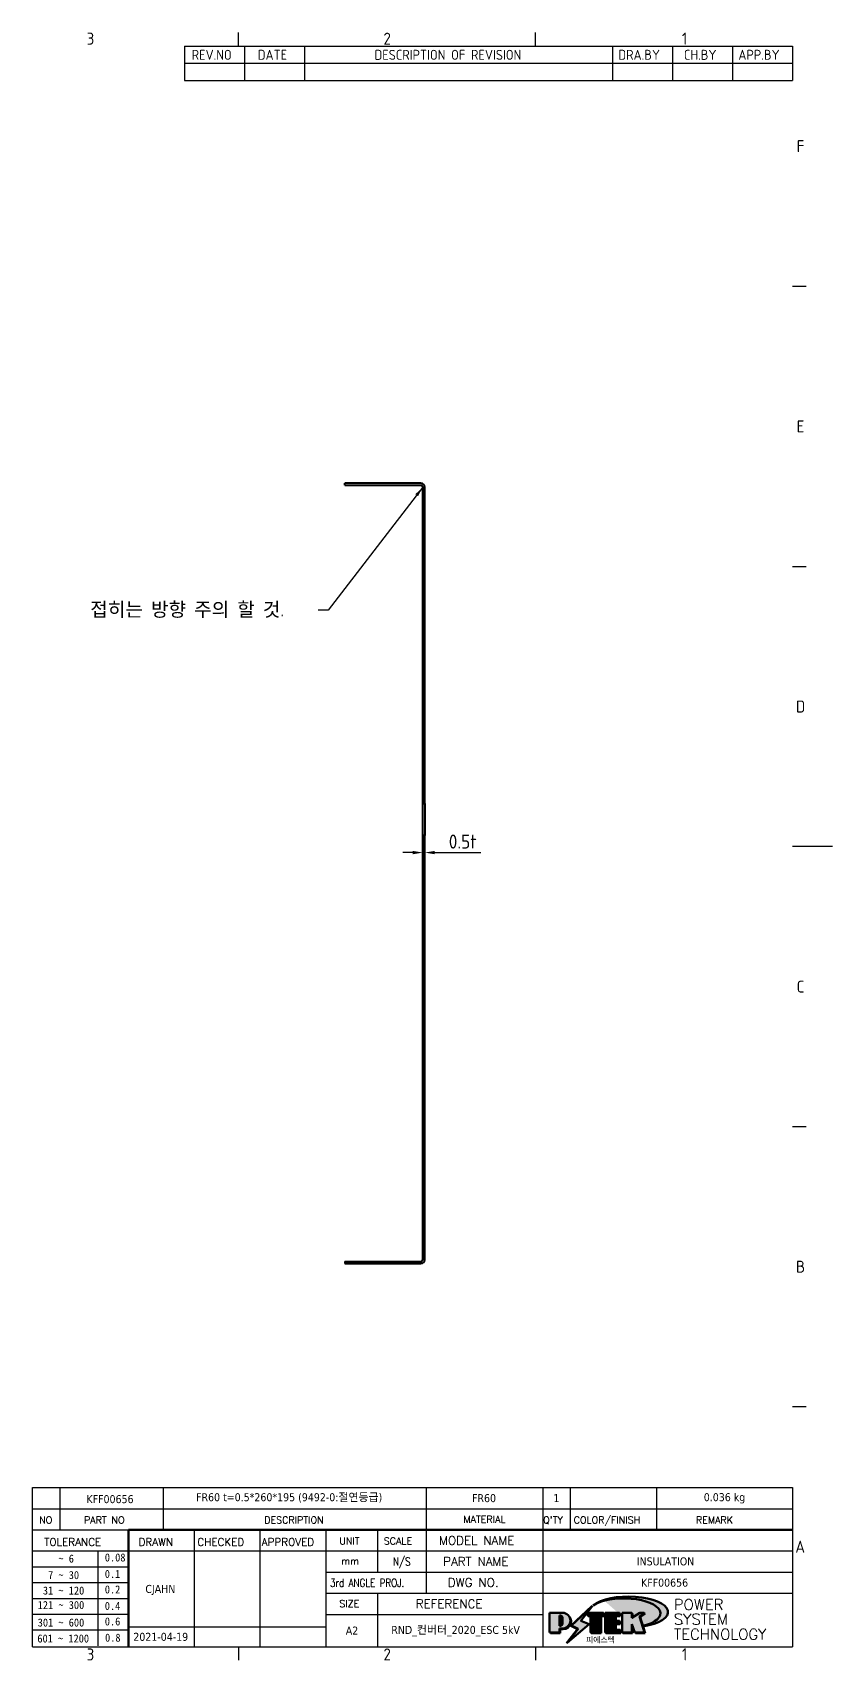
# Model space of a CAD drawing. Header units: millimetres. Extents: x 0 to 594, y 0 to 420.
# Drawn here: x 394 to 594, y 6.6 to 413.4 of the extents above; entities that cross this region are included whole.
import ezdxf
from ezdxf.enums import TextEntityAlignment as Align

# ---------------------------------------------------------------- set-up
doc = ezdxf.new("R2010")
doc.units = ezdxf.units.MM
doc.linetypes.add('DASHED', pattern=[0.2067, 0.1654, -0.0413])
doc.layers.get('0').update_dxf_attribs({"color": 3, "lineweight": 25})
for name, color, linetype, lineweight in [('가려진 것(ISO)', 2, 'DASHED', 18), ('가시적인 것(ISO)', 3, 'Continuous', 40), ('경계(ISO)', 7, 'Continuous', 25), ('기호(ISO)', 5, 'Continuous', 25), ('제목(ISO)', 5, 'Continuous', 50), ('치수(ISO)', 2, 'Continuous', 25), ('해치(ISO)', 7, 'Continuous', 18)]:
    doc.layers.add(name, color=color, linetype=linetype, lineweight=lineweight)
doc.styles.add('HAN_291', font='')
doc.styles.add('HAN_370', font='', dxfattribs={"width": 2})
doc.styles.add('ISO ProportionalPSTEK', font='isocp.shx')
doc.styles.add('RC_284', font='ROMANC.shx')
doc.styles.add('RC_287', font='ROMANC.shx')
doc.styles.add('RC_292', font='ROMANC.shx')
doc.styles.add('ROMANT_294', font='romant.shx')
doc.styles.add('문자 텍스트_PSTEK_POSCO', font='isocp.shx')
doc.styles.add('치수 텍스트_PSTEK_POSCO', font='isocp.shx')
doc.styles.add('텍스트 스타일198', font='tahoma.ttf')
doc.styles.add('텍스트 스타일333', font='ROMANC.shx', dxfattribs={"width": 0.800000011920929})
doc.styles.get('HAN_291').set_extended_font_data('GulimChe')
doc.styles.get('HAN_370').set_extended_font_data('GulimChe')
doc.dimstyles.new('치수_PSTEK_POSCO', dxfattribs={"dimtxt": 3.5, "dimasz": 2.5, "dimexe": 2, "dimexo": 2.5, "dimgap": 1, "dimtad": 1, "dimrnd": 1e-08, "dimdsep": 46, "dimtxsty": '치수 텍스트_PSTEK_POSCO', "dimcen": 0.09, "dimdle": 10, "dimclrd": 7, "dimclre": 7, "dimclrt": 2, "dimadec": 1, "dimazin": 2, "dimtfac": 1, "dimtmove": 0, "dimatfit": 3, "dimfxl": 0, "dimtolj": 1, "dimlwd": -1, "dimlwe": -1, "dimarcsym": 0})
doc.dimstyles.new('치수_PSTEK_POSCO$7', dxfattribs={"dimtxt": 3.5, "dimasz": 2.5, "dimexe": 2, "dimexo": 2.5, "dimgap": 1, "dimtad": 1, "dimrnd": 1e-08, "dimdsep": 46, "dimtxsty": '치수 텍스트_PSTEK_POSCO', "dimcen": 0.09, "dimdle": 10, "dimclrd": 7, "dimclre": 7, "dimclrt": 2, "dimadec": 1, "dimazin": 2, "dimtfac": 1, "dimtmove": 0, "dimatfit": 3, "dimfxl": 0, "dimtolj": 1, "dimlwd": -1, "dimlwe": -1, "dimarcsym": 0})

# ---------------------------------------------------------------- blocks, each defined once
blk = doc.blocks.new('경계 Default Border')
at = {"layer": '경계(ISO)'}
for p, q in [((445.4999923706055, 410), (445.4999923706055, 413.4000015258789)), ((519.7499847412109, 410), (519.7499847412109, 413.4000015258789)), ((584.0000152587891, 350), (587.400016784668, 350)), ((584.0000152587891, 280), (587.400016784668, 280)), ((584.0000152587891, 140), (587.400016784668, 140)), ((584.0000152587891, 70), (587.400016784668, 70)), ((445.4999923706055, 10), (445.4999923706055, 6.599999666213989)), ((519.7499847412109, 10), (519.7499847412109, 6.599999666213989))]:
    blk.add_line(p, q, dxfattribs=at)
at = {"layer": '경계(ISO)', "flags": 128}
blk.add_lwpolyline([(594.0000152587891, 210), (584.0000152587891, 210)], dxfattribs=at)
at = {"layer": '경계(ISO)', "color": 2, "char_height": 3.00000011920929, "attachment_point": 7, "style": '문자 텍스트_PSTEK_POSCO'}
for s, insert in [('3', (407.5435395229536, 410.3713945155963)), ('2', (481.752739416884, 410.3713945155963)), ('1', (556.3610661041481, 410.4)), ('F', (585.0445395201642, 383.4999999403954)), ('E', (585.0445395201642, 313.4713944559917)), ('D', (584.8782702028949, 243.4713944559917)), ('C', (585.0445395201642, 173.4713944559917)), ('B', (584.8782702028949, 103.4713944559917)), ('A', (584.7144008173592, 33.49284856929444)), ('3', (407.5435395229536, 6.57139439638704)), ('2', (481.752739416884, 6.57139439638704)), ('1', (556.3610661041481, 6.59999988079071))]:
    blk.add_mtext(s, dxfattribs=dict(at, insert=insert))
blk = doc.blocks.new('제목 블록 PSTEK')
for color, points in [(252, [(317.2195697678507, 17.0593801673321), (322.0326348870767, 21.62682475217465), (322.2781991042243, 21.94392121864296), (317.0471853425802, 16.97985676345368), (318.7512090904202, 16.1899260703855), (316.0018030350395, 12.71868385740789), (316.3356552234328, 13.00206718743325), (318.9235935156908, 16.2694494742633)]), (5, [(321.6183518841322, 17.4193704504104), (319.5281351041078, 18.24969419629727), (322.4505835294948, 22.02344462252142), (317.2195697678507, 17.0593801673321), (318.9235935156908, 16.2694494742633), (316.1741874603099, 12.79820726128571)]), (1, [(324.4839107253602, 19.60711530335299), (325.2419748254881, 19.60711530335299), (325.2419748254881, 20.25857663940324), (321.2266040451076, 20.25857663940324), (321.2266040451076, 19.60711530335299), (321.9846681452406, 19.60711530335299), (321.9846681452406, 15.3430047401139), (324.4839107253602, 15.3430047401139)]), (252, [(321.9846681452406, 19.60711530335299), (321.4042753185749, 19.60711530335299), (321.4042753185749, 19.45905590879572), (321.9846681452406, 19.45905590879572)]), (252, [(324.6615819988275, 19.45905590879572), (325.4196460989604, 19.45905590879572), (325.4196460989604, 20.11051724484596), (325.2419748254881, 20.11051724484596), (325.2419748254881, 19.60711530335299), (324.4839107253602, 19.60711530335299), (324.4839107253602, 15.3430047401139), (322.1623394187076, 15.3430047401139), (322.1623394187076, 15.19494534555726), (324.6615819988275, 15.19494534555726)]), (1, [(329.2277337269622, 20.25857663940324), (325.65654113025, 20.25857663940324), (325.65654113025, 15.3430047401139), (329.3580259941756, 15.3430047401139), (329.3580259941756, 15.9944660761648), (328.1137701654877, 15.9944660761648), (328.1137701654877, 17.56360607323003), (329.2277337269622, 17.56360607323003), (329.2277337269622, 18.25543873810179), (328.1137701654877, 18.25543873810179), (328.1137701654877, 19.60711530335299), (329.2277337269622, 19.60711530335299)]), (252, [(328.2914414389548, 19.45905590879572), (329.4054050004294, 19.45905590879572), (329.4054050004294, 20.11051724484596), (329.2277337269622, 20.11051724484596), (329.2277337269622, 19.60711530335299), (328.1137701654877, 19.60711530335299), (328.1137701654877, 18.25543873810179), (328.2914414389548, 18.25543873810179)]), (252, [(328.2914414389548, 17.41554667867274), (329.4054050004294, 17.41554667867274), (329.4054050004294, 18.10737934354514), (329.2277337269622, 18.10737934354514), (329.2277337269622, 17.56360607323003), (328.1137701654877, 17.56360607323003), (328.1137701654877, 15.9944660761648), (328.2914414389548, 15.9944660761648)]), (1, [(332.3312149849806, 20.25857663940324), (329.8592894925411, 20.25857663940324), (329.8592894925411, 15.3430047401139), (332.3312149849806, 15.3430047401139), (332.3312149849806, 17.4318630164523), (333.0701931098801, 15.3430047401139), (335.4855464857051, 15.3430047401139), (334.2514536401189, 19.30614745124769), (335.4379594596742, 20.25857663940324), (334.3071782107978, 20.25857663940324), (332.3312149849806, 18.99741471888304)]), (252, [(332.5088862584528, 16.92964231796647), (332.3312149849806, 17.43186301645164), (332.3312149849806, 15.3430047401139), (330.0369607660135, 15.3430047401139), (330.0369607660135, 15.19494534555726), (332.5088862584528, 15.19494534555726)]), (252, [(332.5088862584528, 20.1105172448466), (332.3312149849806, 20.1105172448466), (332.3312149849806, 18.99741471888368), (332.5088862584528, 19.11081371413894)]), (252, [(335.6156307331414, 20.11051724484596), (335.2535118015555, 20.11051724484596), (334.2514536401189, 19.30614745124769), (335.4855464857051, 15.3430047401139), (333.1954852176545, 15.3430047401139), (333.2478643833523, 15.19494534555726), (335.6632177591723, 15.19494534555726), (334.4291249135862, 19.15808805669106)]), (252, [(329.5356972676428, 15.8464066816075), (329.3580259941756, 15.8464066816075), (329.3580259941756, 15.3430047401139), (325.8342124037171, 15.3430047401139), (325.8342124037171, 15.19494534555726), (329.5356972676428, 15.19494534555726)])]:
    blk.add_hatch(color=color).paths.add_polyline_path(points)
h = blk.add_hatch(color=1)
edge = h.paths.add_edge_path(flags=0)
edge.add_line((314.2242174273352, 19.60711530335299), (314.2242174273352, 17.00126995915134))
edge.add_line((314.2242174273352, 17.00126995915134), (314.3485873187598, 17.00126995915134))
edge.add_arc((314.3485873187598, 17.6527312952023), 0.6514613360509371, 270, 360)
edge.add_line((315.0000486548106, 17.6527312952023), (315.0000486548106, 18.95565396730211))
edge.add_arc((314.3485873187598, 18.95565396730212), 0.6514613360508712, 0, 90)
edge.add_line((314.3485873187598, 19.60711530335299), (314.2242174273352, 19.60711530335299))
edge = h.paths.add_edge_path()
edge.add_arc((314.9847713324306, 18.28938669179658), 1.969189947606664, 269.9999999999959, 450)
edge.add_line((314.9847713324306, 20.25857663940318), (311.7664314776902, 20.25857663940324))
edge.add_line((311.7664314776902, 20.25857663940324), (311.7664314776902, 15.3430047401139))
edge.add_line((311.7664314776902, 15.3430047401139), (314.2242174273352, 15.3430047401139))
edge.add_line((314.2242174273352, 15.3430047401139), (314.2242174273352, 16.32019674418991))
edge.add_line((314.2242174273352, 16.32019674418991), (314.9847713324307, 16.32019674418991))
h = blk.add_hatch(color=252)
edge = h.paths.add_edge_path()
edge.add_arc((314.9847713324309, 18.28938669179657), 1.969189947606666, 270, 406.8278729790604)
edge.add_arc((315.1624426058984, 18.1413272972396), 1.969189947606962, -90, 53.560984836317004, ccw=False)
edge.add_line((315.1624426058984, 16.17213734963263), (314.4018887008024, 16.17213734963263))
edge.add_line((314.4018887008024, 16.17213734963263), (314.4018887008024, 15.19494534555726))
edge.add_line((314.4018887008024, 15.19494534555726), (311.9441027511573, 15.19494534555726))
edge.add_line((311.9441027511573, 15.19494534555726), (311.9441027511573, 15.3430047401139))
edge.add_line((311.9441027511573, 15.3430047401139), (314.2242174273352, 15.3430047401139))
edge.add_line((314.2242174273352, 15.3430047401139), (314.2242174273352, 16.32019674418991))
edge.add_line((314.2242174273352, 16.32019674418991), (314.9847713324309, 16.32019674418991))
h = blk.add_hatch(color=252)
edge = h.paths.add_edge_path()
edge.add_line((314.4018887008024, 19.45905590879572), (314.5262585922315, 19.45905590879572))
edge.add_arc((314.5262585922314, 18.80759457274939), 0.6514613360463194, 60.4189348879147, 90.00000000000318, ccw=False)
edge.add_arc((314.3485873187602, 18.95565396730057), 0.6514613360524251, 39.96992292766206, 90.00000000009999)
edge.add_line((314.3485873187591, 19.60711530335307), (314.2242174273352, 19.60711530335298))
edge.add_line((314.2242174273352, 19.60711530335299), (314.2242174273352, 17.00126995915134))
edge.add_line((314.2242174273352, 17.00126995915134), (314.3485873187591, 17.00126995915134))
edge.add_arc((314.3485873187568, 17.652731295233), 0.6514613360816299, 270.0000000002, 274.6930825552478)
edge.add_line((314.4018887008024, 17.0034541317032), (314.4018887008024, 19.45905590879572))
at = {"layer": '해치(ISO)'}
h = blk.add_hatch(color=140, dxfattribs=at)
edge = h.paths.add_edge_path()
edge.add_ellipse((330.3660919371412, 20.15576403068321), major_axis=(9.100907360794343, 0), ratio=0.4069904968023172, start_angle=301.3098473703837, end_angle=507.7436900681698)
edge.add_ellipse((331.5340919371412, 20.4634168429492), major_axis=(-9.82350664112931, 0), ratio=0.3942600559756514, start_angle=111.51207141178469, end_angle=334.47025347086895, ccw=False)
edge.add_line((335.1363447531188, 16.8601935978785), (335.0955236905705, 16.99119398620872))
at = {"color": 180}
for p, q in [((182.475792979055, 11.79100474011392), (182.4757929790549, 51.56524660363496)), ((182.4757929790549, 51.56524660363496), (372.4757929537551, 51.56524660363496)), ((189.2651435055721, 51.56524660363496), (189.2651435055722, 41.00524660363494)), ((215.2152739891528, 41.00524660363494), (215.2152739891528, 51.56524660363496)), ((280.8758854511282, 51.56524660363496), (280.8758854511282, 41.00524660363494)), ((310.0881549537552, 51.56524660363496), (310.0881549537553, 41.00524660363494)), ((316.9044520275131, 51.56524660363496), (316.9044520275127, 41.00524660363494)), ((338.4566026226726, 51.56524660363496), (338.4566026226727, 41.00524660363494)), ((372.4757929537551, 51.56524660363496), (372.4757929537551, 11.79100474011389)), ((182.475792979055, 46.2852466036349), (372.4757929537551, 46.28524660363492)), ((182.475792979055, 41.00524660363493), (206.451475290024, 41.00524660363493)), ((222.9401812389276, 11.79100474011392), (222.9401812389276, 41.00524660363494)), ((239.4288871878316, 11.79100474011392), (239.4288871878316, 41.00524660363494)), ((255.9175931367356, 11.79100474011392), (255.9175931367356, 41.00524660363494)), ((268.6918866058747, 41.00524660363494), (268.6918866058747, 30.44524660363498)), ((280.8758854511282, 41.00524660363494), (280.8758854511282, 25.16524660363502)), ((310.088154953755, 41.00524660363494), (310.088154953755, 11.79100474011392)), ((182.475792979055, 35.72524660363497), (206.451475290024, 35.72524660363497)), ((198.8621818849491, 12.02524660363491), (198.8621818849491, 35.72524660363497)), ((206.451475290024, 35.72524660363497), (372.4757929537551, 35.72524660363497)), ((182.475792979055, 31.77524660363492), (206.451475290024, 31.77524660363492)), ((255.917593136736, 30.44524660363498), (372.4757929537552, 30.44524660363501)), ((182.475792979055, 27.82524660363487), (206.451475290024, 27.82524660363487)), ((255.9175931367359, 25.16524660363502), (372.4757929537552, 25.165246603635)), ((268.6918866058744, 25.16524660363502), (268.6918866058744, 11.79100474011392)), ((182.475792979055, 23.87524660363505), (206.451475290024, 23.87524660363505)), ((182.475792979055, 19.92524660363478), (206.451475290024, 19.92524660363478)), ((206.451475290024, 16.74100474011396), (255.9175931367359, 16.74100474011396)), ((255.9175931367359, 19.88524660363481), (310.0881549537553, 19.88524660363481)), ((182.475792979055, 15.97524660363496), (206.451475290024, 15.97524660363496)), ((182.475792979055, 11.79100474011392), (372.4757929537551, 11.79100474011389))]:
    blk.add_line(p, q, dxfattribs=at)
at = {"color": 7, "lineweight": 50}
for p, q in [((206.4514752900237, 11.79100474011392), (206.4514752900237, 41.00524660363494)), ((206.451475290024, 41.00524660363494), (372.4757929537551, 41.00524660363496))]:
    blk.add_line(p, q, dxfattribs=at)
at = {"color": 7}
for p, q in [((322.2781991042243, 21.94392121864296), (317.0471853425802, 16.97985676345368)), ((322.4505835294948, 22.02344462252142), (317.2195697678507, 17.0593801673321)), ((317.2195697678507, 17.0593801673321), (322.0326348870767, 21.62682475217465)), ((319.5281351041078, 18.24969419629727), (322.4505835294948, 22.02344462252142)), ((322.0326348870767, 21.62682475217465), (322.2781991042243, 21.94392121864296)), ((311.7664314776902, 20.25900474011391), (311.7664314776902, 15.34300474011391)), ((314.9847713324309, 20.25857663940324), (311.7664314776902, 20.25857663940324)), ((314.9847713324309, 20.25857663940324), (311.7664314776902, 20.25857663940324)), ((311.7664314776902, 20.25857663940324), (311.7664314776902, 15.3430047401139)), ((314.2242174273352, 17.00126995915134), (314.2242174273352, 19.60711530335299)), ((314.2242174273352, 19.60711530335299), (314.3485873187591, 19.60711530335299)), ((314.3485873187591, 19.60711530335299), (314.2242174273352, 19.60711530335299)), ((314.2242174273352, 19.60711530335299), (314.2242174273352, 17.00126995915134)), ((314.2242174273352, 17.00126995915134), (314.2242174273352, 19.60711530335299)), ((314.2242174273352, 19.60711530335299), (314.3485873187591, 19.60711530335299)), ((314.3485873187591, 17.00126995915134), (314.2242174273352, 17.00126995915134)), ((314.2242174273352, 17.00126995915134), (314.3485873187591, 17.00126995915134)), ((314.3485873187591, 17.00126995915134), (314.2242174273352, 17.00126995915134)), ((314.2242174273352, 16.32019674418991), (314.9847713324309, 16.32019674418991)), ((314.2242174273352, 15.3430047401139), (314.2242174273352, 16.32019674418991)), ((314.9847713324309, 16.32019674418991), (314.2242174273352, 16.32019674418991)), ((314.2242174273352, 16.32019674418991), (314.2242174273352, 15.3430047401139)), ((314.2242174273352, 16.32019674418991), (314.9847713324309, 16.32019674418991)), ((314.2242174273352, 15.3430047401139), (314.2242174273352, 16.32019674418991)), ((314.4018887008024, 19.45905590879572), (314.5262585922314, 19.45905590879572)), ((314.4018887008024, 17.0034541317032), (314.4018887008024, 19.45905590879572)), ((315.0000486548106, 18.95565396730275), (315.0000486548106, 17.65273129520161)), ((315.0000486548106, 18.95565396730275), (315.0000486548106, 17.65273129520161)), ((316.1741874603099, 12.79820726128571), (321.6183518841322, 17.4193704504104)), ((317.0471853425802, 16.97985676345368), (318.7512090904202, 16.1899260703855)), ((318.9235935156908, 16.2694494742633), (317.2195697678507, 17.0593801673321)), ((317.2195697678507, 17.0593801673321), (318.9235935156908, 16.2694494742633)), ((321.6183518841322, 17.4193704504104), (319.5281351041078, 18.24969419629727)), ((325.2419748254881, 20.25857663940324), (321.2266040451076, 20.25857663940324)), ((321.2266040451076, 20.25857663940324), (321.2266040451076, 19.60711530335299)), ((325.2419748254881, 20.25857663940324), (321.2266040451076, 20.25857663940324)), ((321.2266040451076, 20.25857663940324), (321.2266040451076, 19.60711530335299)), ((321.2266040451076, 19.60711530335299), (321.9846681452406, 19.60711530335299)), ((321.2266040451076, 19.60711530335299), (321.9846681452406, 19.60711530335299)), ((321.4042753185749, 19.60711530335299), (321.4042753185749, 19.45905590879572)), ((321.9846681452406, 19.60711530335299), (321.4042753185749, 19.60711530335299)), ((321.4042753185749, 19.45905590879572), (321.9846681452406, 19.45905590879572)), ((321.9846681452406, 19.60711530335299), (321.9846681452406, 15.3430047401139)), ((321.9846681452406, 19.45905590879572), (321.9846681452406, 19.60711530335299)), ((321.9846681452406, 19.60711530335299), (321.9846681452406, 15.3430047401139)), ((324.4839107253602, 19.60711530335299), (325.2419748254881, 19.60711530335299)), ((324.4839107253602, 15.3430047401139), (324.4839107253602, 19.60711530335299)), ((325.2419748254881, 19.60711530335299), (324.4839107253602, 19.60711530335299)), ((324.4839107253602, 19.60711530335299), (324.4839107253602, 15.3430047401139)), ((324.4839107253602, 19.60711530335299), (325.2419748254881, 19.60711530335299)), ((324.4839107253602, 15.3430047401139), (324.4839107253602, 19.60711530335299)), ((324.6615819988275, 19.45905590879572), (325.4196460989604, 19.45905590879572)), ((324.6615819988275, 15.19494534555726), (324.6615819988275, 19.45905590879572)), ((325.2419748254881, 19.60711530335299), (325.2419748254881, 20.25857663940324)), ((325.2419748254881, 19.60711530335299), (325.2419748254881, 20.25857663940324)), ((325.4196460989604, 20.11051724484596), (325.2419748254881, 20.11051724484596)), ((325.2419748254881, 20.11051724484596), (325.2419748254881, 19.60711530335299)), ((325.4196460989604, 19.45905590879572), (325.4196460989604, 20.11051724484596)), ((329.2277337269622, 20.25857663940324), (325.65654113025, 20.25857663940324)), ((325.65654113025, 20.25857663940324), (325.65654113025, 15.3430047401139)), ((325.65654113025, 20.25857663940324), (325.65654113025, 15.3430047401139)), ((329.2277337269622, 20.25857663940324), (325.65654113025, 20.25857663940324)), ((328.1137701654877, 18.25543873810179), (328.1137701654877, 19.60711530335299)), ((328.1137701654877, 19.60711530335299), (329.2277337269622, 19.60711530335299)), ((329.2277337269622, 19.60711530335299), (328.1137701654877, 19.60711530335299)), ((328.1137701654877, 19.60711530335299), (328.1137701654877, 18.25543873810179)), ((328.1137701654877, 18.25543873810179), (328.1137701654877, 19.60711530335299)), ((328.1137701654877, 19.60711530335299), (329.2277337269622, 19.60711530335299)), ((329.2277337269622, 18.25543873810179), (328.1137701654877, 18.25543873810179)), ((328.1137701654877, 18.25543873810179), (328.2914414389548, 18.25543873810179)), ((329.2277337269622, 18.25543873810179), (328.1137701654877, 18.25543873810179)), ((328.1137701654877, 17.56360607323003), (329.2277337269622, 17.56360607323003)), ((328.1137701654877, 15.9944660761648), (328.1137701654877, 17.56360607323003)), ((329.2277337269622, 17.56360607323003), (328.1137701654877, 17.56360607323003)), ((328.1137701654877, 17.56360607323003), (328.1137701654877, 15.9944660761648)), ((328.1137701654877, 17.56360607323003), (329.2277337269622, 17.56360607323003)), ((328.1137701654877, 15.9944660761648), (328.1137701654877, 17.56360607323003)), ((328.2914414389548, 18.25543873810179), (328.2914414389548, 19.45905590879572)), ((328.2914414389548, 19.45905590879572), (329.4054050004294, 19.45905590879572)), ((328.2914414389548, 15.9944660761648), (328.2914414389548, 17.41554667867274)), ((328.2914414389548, 17.41554667867274), (329.4054050004294, 17.41554667867274)), ((329.2277337269622, 19.60711530335299), (329.2277337269622, 20.25857663940324)), ((329.2277337269622, 19.60711530335299), (329.2277337269622, 20.25857663940324)), ((329.4054050004294, 20.11051724484596), (329.2277337269622, 20.11051724484596)), ((329.2277337269622, 20.11051724484596), (329.2277337269622, 19.60711530335299)), ((329.2277337269622, 17.56360607323003), (329.2277337269622, 18.25543873810179)), ((329.2277337269622, 17.56360607323003), (329.2277337269622, 18.25543873810179)), ((329.4054050004294, 18.10737934354514), (329.2277337269622, 18.10737934354514)), ((329.2277337269622, 18.10737934354514), (329.2277337269622, 17.56360607323003)), ((329.4054050004294, 19.45905590879572), (329.4054050004294, 20.11051724484596)), ((329.4054050004294, 17.41554667867274), (329.4054050004294, 18.10737934354514)), ((332.3312149849806, 20.25857663940324), (329.8592894925411, 20.25857663940324)), ((329.8592894925411, 20.25857663940324), (329.8592894925411, 15.3430047401139)), ((329.8592894925411, 20.25857663940324), (329.8592894925411, 15.3430047401139)), ((332.3312149849806, 20.25857663940324), (329.8592894925411, 20.25857663940324)), ((334.3071782107978, 20.25857663940324), (332.3312149849806, 18.99741471888304)), ((332.3312149849806, 18.99741471888304), (332.3312149849806, 20.25857663940324)), ((334.3071782107978, 20.25857663940324), (332.3312149849806, 18.99741471888304)), ((332.3312149849806, 18.99741471888304), (332.3312149849806, 20.25857663940324)), ((332.5088862584528, 20.1105172448466), (332.3312149849806, 20.1105172448466)), ((332.3312149849806, 20.1105172448466), (332.3312149849806, 18.99741471888368)), ((332.3312149849806, 18.99741471888368), (332.5088862584528, 19.11081371413894)), ((332.3312149849806, 17.4318630164523), (333.0701931098801, 15.3430047401139)), ((332.3312149849806, 15.3430047401139), (332.3312149849806, 17.4318630164523)), ((332.5088862584528, 16.92964231796647), (332.3312149849806, 17.43186301645164)), ((332.3312149849806, 17.43186301645164), (332.3312149849806, 15.3430047401139)), ((332.3312149849806, 17.4318630164523), (333.0701931098801, 15.3430047401139)), ((332.3312149849806, 15.3430047401139), (332.3312149849806, 17.4318630164523)), ((332.5088862584528, 19.11081371413894), (332.5088862584528, 20.1105172448466)), ((332.5088862584528, 15.19494534555726), (332.5088862584528, 16.92964231796647)), ((334.2514536401189, 19.30614745124769), (335.4379594596742, 20.25857663940324)), ((334.2514536401189, 19.30614745124769), (335.4379594596742, 20.25857663940324)), ((335.2535118015555, 20.11051724484596), (334.2514536401189, 19.30614745124769)), ((335.4855464857051, 15.3430047401139), (334.2514536401189, 19.30614745124769)), ((334.2514536401189, 19.30614745124769), (335.4855464857051, 15.3430047401139)), ((335.4855464857051, 15.3430047401139), (334.2514536401189, 19.30614745124769)), ((335.4379594596742, 20.25857663940324), (334.3071782107978, 20.25857663940324)), ((335.4379594596742, 20.25857663940324), (334.3071782107978, 20.25857663940324)), ((334.4291249135862, 19.15808805669104), (335.6156307331414, 20.11051724484596)), ((335.6632177591723, 15.19494534555726), (334.4291249135862, 19.15808805669104)), ((335.6156307331414, 20.11051724484596), (335.2535118015555, 20.11051724484596)), ((345.0447381189468, 17.50375595811051), (344.9867755289346, 17.689895936919)), ((311.7664314776902, 15.3430047401139), (314.2242174273352, 15.3430047401139)), ((311.7664314776902, 15.3430047401139), (314.2242174273352, 15.3430047401139)), ((314.2242174273352, 15.3430047401139), (311.9441027511573, 15.3430047401139)), ((311.9441027511573, 15.3430047401139), (311.9441027511573, 15.19494534555726)), ((311.9441027511573, 15.19494534555726), (314.4018887008024, 15.19494534555726)), ((314.4018887008024, 16.17213734963263), (315.162442605898, 16.17213734963263)), ((314.4018887008024, 15.19494534555726), (314.4018887008024, 16.17213734963263)), ((318.7512090904202, 16.1899260703855), (316.0018030350395, 12.71868385740789)), ((316.0018030350395, 12.71868385740789), (316.3356552234328, 13.00206718743325)), ((318.9235935156908, 16.2694494742633), (316.1741874603099, 12.79820726128571)), ((316.3356552234328, 13.00206718743325), (318.9235935156908, 16.2694494742633)), ((321.9846681452406, 15.3430047401139), (324.4839107253602, 15.3430047401139)), ((321.9846681452406, 15.3430047401139), (324.4839107253602, 15.3430047401139)), ((324.4839107253602, 15.3430047401139), (322.1623394187076, 15.3430047401139)), ((322.1623394187076, 15.3430047401139), (322.1623394187076, 15.19494534555726)), ((322.1623394187076, 15.19494534555726), (324.6615819988275, 15.19494534555726)), ((325.65654113025, 15.3430047401139), (329.3580259941756, 15.3430047401139)), ((325.65654113025, 15.3430047401139), (329.3580259941756, 15.3430047401139)), ((329.3580259941756, 15.3430047401139), (325.8342124037171, 15.3430047401139)), ((325.8342124037171, 15.3430047401139), (325.8342124037171, 15.19494534555726)), ((325.8342124037171, 15.19494534555726), (329.5356972676428, 15.19494534555726)), ((329.3580259941756, 15.9944660761648), (328.1137701654877, 15.9944660761648)), ((328.1137701654877, 15.9944660761648), (328.2914414389548, 15.9944660761648)), ((329.3580259941756, 15.9944660761648), (328.1137701654877, 15.9944660761648)), ((329.3580259941756, 15.3430047401139), (329.3580259941756, 15.9944660761648)), ((329.3580259941756, 15.3430047401139), (329.3580259941756, 15.9944660761648)), ((329.5356972676428, 15.8464066816075), (329.3580259941756, 15.8464066816075)), ((329.3580259941756, 15.8464066816075), (329.3580259941756, 15.3430047401139)), ((329.5356972676428, 15.19494534555726), (329.5356972676428, 15.8464066816075)), ((329.8592894925411, 15.3430047401139), (332.3312149849806, 15.3430047401139)), ((329.8592894925411, 15.3430047401139), (332.3312149849806, 15.3430047401139)), ((332.3312149849806, 15.3430047401139), (330.0369607660135, 15.3430047401139)), ((330.0369607660135, 15.3430047401139), (330.0369607660135, 15.19494534555726)), ((330.0369607660135, 15.19494534555726), (332.5088862584528, 15.19494534555726)), ((333.0701931098801, 15.3430047401139), (335.4855464857051, 15.3430047401139)), ((333.0701931098801, 15.3430047401139), (335.4855464857051, 15.3430047401139)), ((335.4855464857051, 15.3430047401139), (333.1954852176545, 15.3430047401139)), ((333.1954852176545, 15.3430047401139), (333.2478643833523, 15.19494534555726)), ((333.2478643833523, 15.19494534555726), (335.6632177591723, 15.19494534555726))]:
    blk.add_line(p, q, dxfattribs=at)
at = {"color": 5}
for p, q in [((322.4505835294948, 22.02344462252142), (317.2195697678507, 17.0593801673321)), ((319.5281351041078, 18.24969419629727), (322.4505835294948, 22.02344462252142)), ((316.1741874603099, 12.79820726128571), (321.6183518841322, 17.4193704504104)), ((317.2195697678507, 17.0593801673321), (318.9235935156908, 16.2694494742633)), ((321.6183518841322, 17.4193704504104), (319.5281351041078, 18.24969419629727)), ((318.9235935156908, 16.2694494742633), (316.1741874603099, 12.79820726128571))]:
    blk.add_line(p, q, dxfattribs=at)
at = {"color": 1}
for p, q in [((314.9847713324309, 20.25857663940324), (311.7664314776902, 20.25857663940324)), ((311.7664314776902, 20.25857663940324), (311.7664314776902, 15.3430047401139)), ((314.2242174273352, 17.00126995915134), (314.2242174273352, 19.60711530335299)), ((314.2242174273352, 19.60711530335299), (314.3485873187591, 19.60711530335299)), ((314.3485873187591, 17.00126995915134), (314.2242174273352, 17.00126995915134)), ((314.2242174273352, 16.32019674418991), (314.9847713324309, 16.32019674418991)), ((314.2242174273352, 15.3430047401139), (314.2242174273352, 16.32019674418991)), ((315.0000486548106, 18.95565396730275), (315.0000486548106, 17.65273129520161)), ((325.2419748254881, 20.25857663940324), (321.2266040451076, 20.25857663940324)), ((321.2266040451076, 20.25857663940324), (321.2266040451076, 19.60711530335299)), ((321.2266040451076, 19.60711530335299), (321.9846681452406, 19.60711530335299)), ((321.9846681452406, 19.60711530335299), (321.9846681452406, 15.3430047401139)), ((324.4839107253602, 19.60711530335299), (325.2419748254881, 19.60711530335299)), ((324.4839107253602, 15.3430047401139), (324.4839107253602, 19.60711530335299)), ((325.2419748254881, 19.60711530335299), (325.2419748254881, 20.25857663940324)), ((329.2277337269622, 20.25857663940324), (325.65654113025, 20.25857663940324)), ((325.65654113025, 20.25857663940324), (325.65654113025, 15.3430047401139)), ((328.1137701654877, 18.25543873810179), (328.1137701654877, 19.60711530335299)), ((328.1137701654877, 19.60711530335299), (329.2277337269622, 19.60711530335299)), ((329.2277337269622, 18.25543873810179), (328.1137701654877, 18.25543873810179)), ((328.1137701654877, 17.56360607323003), (329.2277337269622, 17.56360607323003)), ((328.1137701654877, 15.9944660761648), (328.1137701654877, 17.56360607323003)), ((329.2277337269622, 19.60711530335299), (329.2277337269622, 20.25857663940324)), ((329.2277337269622, 17.56360607323003), (329.2277337269622, 18.25543873810179)), ((332.3312149849806, 20.25857663940324), (329.8592894925411, 20.25857663940324)), ((329.8592894925411, 20.25857663940324), (329.8592894925411, 15.3430047401139)), ((334.3071782107978, 20.25857663940324), (332.3312149849806, 18.99741471888304)), ((332.3312149849806, 18.99741471888304), (332.3312149849806, 20.25857663940324)), ((332.3312149849806, 17.4318630164523), (333.0701931098801, 15.3430047401139)), ((332.3312149849806, 15.3430047401139), (332.3312149849806, 17.4318630164523)), ((334.2514536401189, 19.30614745124769), (335.4379594596742, 20.25857663940324)), ((335.4855464857051, 15.3430047401139), (334.2514536401189, 19.30614745124769)), ((335.4379594596742, 20.25857663940324), (334.3071782107978, 20.25857663940324)), ((311.7664314776902, 15.3430047401139), (314.2242174273352, 15.3430047401139)), ((321.9846681452406, 15.3430047401139), (324.4839107253602, 15.3430047401139)), ((325.65654113025, 15.3430047401139), (329.3580259941756, 15.3430047401139)), ((329.3580259941756, 15.9944660761648), (328.1137701654877, 15.9944660761648)), ((329.3580259941756, 15.3430047401139), (329.3580259941756, 15.9944660761648)), ((329.8592894925411, 15.3430047401139), (332.3312149849806, 15.3430047401139)), ((333.0701931098801, 15.3430047401139), (335.4855464857051, 15.3430047401139))]:
    blk.add_line(p, q, dxfattribs=at)
at = {"color": 7}
for centre, radius, start, end in [((314.3485873187598, 18.95565396730211), 0.6514613360508712, 0, 90), ((314.3485873187602, 18.95565396730057), 0.6514613360524251, 39.96992292766117, 90), ((314.3485873187598, 18.95565396730212), 0.6514613360508712, 0, 90), ((314.3485873187597, 17.65273129520228), 0.6514613360509381, 270, 0), ((314.3485873187598, 17.6527312952023), 0.6514613360509381, 270, 0), ((314.3485873187568, 17.652731295233), 0.6514613360816299, 270, 274.6930825552478), ((314.5262585922314, 18.80759457274939), 0.6514613360463193, 60.41893488791137, 90), ((314.9847713324309, 18.28938669179658), 1.969189947606665, 270, 90), ((314.9847713324309, 18.28938669179658), 1.969189947606665, 270, 90), ((314.9847713324307, 18.2893866917965), 1.969189947606594, 270, 46.82787297909833), ((315.1624426058984, 18.1413272972396), 1.969189947606961, 270, 53.56098483636067)]:
    blk.add_arc(centre, radius, start, end, dxfattribs=at)
at = {"color": 1}
for centre, radius, start, end in [((314.3485873187598, 18.95565396730211), 0.6514613360508712, 0, 90), ((314.3485873187598, 17.6527312952023), 0.6514613360509381, 270, 0), ((314.9847713324309, 18.28938669179657), 1.969189947606665, 270, 90)]:
    blk.add_arc(centre, radius, start, end, dxfattribs=at)
at = {"layer": '제목(ISO)', "lineweight": 18}
blk.add_line((182.475792979055, 35.72500474011393), (182.475792979055, 11.79100474011392), dxfattribs=at)
at = {"layer": '제목(ISO)'}
for p, q in [((322.2781991042243, 21.94392121864296), (317.0471853425802, 16.97985676345368)), ((322.4505835294948, 22.02344462252142), (317.2195697678507, 17.0593801673321)), ((317.2195697678507, 17.0593801673321), (322.0326348870767, 21.62682475217465)), ((319.5281351041078, 18.24969419629727), (322.4505835294948, 22.02344462252142)), ((322.0326348870767, 21.62682475217465), (322.2781991042243, 21.94392121864296)), ((314.9847713324306, 20.25857663940324), (311.7664314776902, 20.25857663940324)), ((311.7664314776902, 20.25857663940324), (311.7664314776902, 15.3430047401139)), ((314.2242174273352, 17.00126995915134), (314.2242174273352, 19.60711530335299)), ((314.2242174273352, 19.60711530335299), (314.3485873187598, 19.60711530335299)), ((314.3485873187591, 19.60711530335299), (314.2242174273352, 19.60711530335299)), ((314.2242174273352, 19.60711530335299), (314.2242174273352, 17.00126995915134)), ((314.3485873187598, 17.00126995915134), (314.2242174273352, 17.00126995915134)), ((314.2242174273352, 17.00126995915134), (314.3485873187591, 17.00126995915134)), ((314.2242174273352, 15.3430047401139), (314.2242174273352, 16.32019674418991)), ((314.2242174273352, 16.32019674418991), (314.9847713324307, 16.32019674418991)), ((314.9847713324309, 16.32019674418991), (314.2242174273352, 16.32019674418991)), ((314.2242174273352, 16.32019674418991), (314.2242174273352, 15.3430047401139)), ((314.4018887008024, 19.45905590879572), (314.5262585922314, 19.45905590879572)), ((314.4018887008024, 17.0034541317032), (314.4018887008024, 19.45905590879572)), ((315.0000486548106, 18.95565396730211), (315.0000486548106, 17.6527312952023)), ((316.1741874603099, 12.79820726128571), (321.6183518841322, 17.4193704504104)), ((317.0471853425802, 16.97985676345368), (318.7512090904202, 16.1899260703855)), ((317.2195697678507, 17.0593801673321), (318.9235935156908, 16.2694494742633)), ((318.9235935156908, 16.2694494742633), (317.2195697678507, 17.0593801673321)), ((321.6183518841322, 17.4193704504104), (319.5281351041078, 18.24969419629727)), ((325.2419748254881, 20.25857663940324), (321.2266040451076, 20.25857663940324)), ((321.2266040451076, 20.25857663940324), (321.2266040451076, 19.60711530335299)), ((321.2266040451076, 19.60711530335299), (321.9846681452406, 19.60711530335299)), ((321.9846681452406, 19.60711530335299), (321.4042753185749, 19.60711530335299)), ((321.4042753185749, 19.60711530335299), (321.4042753185749, 19.45905590879572)), ((321.4042753185749, 19.45905590879572), (321.9846681452406, 19.45905590879572)), ((321.9846681452406, 19.60711530335299), (321.9846681452406, 15.3430047401139)), ((321.9846681452406, 19.45905590879572), (321.9846681452406, 19.60711530335299)), ((324.4839107253602, 19.60711530335299), (325.2419748254881, 19.60711530335299)), ((324.4839107253602, 15.3430047401139), (324.4839107253602, 19.60711530335299)), ((325.2419748254881, 19.60711530335299), (324.4839107253602, 19.60711530335299)), ((324.4839107253602, 19.60711530335299), (324.4839107253602, 15.3430047401139)), ((324.6615819988275, 19.45905590879572), (325.4196460989604, 19.45905590879572)), ((324.6615819988275, 15.19494534555726), (324.6615819988275, 19.45905590879572)), ((325.2419748254881, 19.60711530335299), (325.2419748254881, 20.25857663940324)), ((325.4196460989604, 20.11051724484596), (325.2419748254881, 20.11051724484596)), ((325.2419748254881, 20.11051724484596), (325.2419748254881, 19.60711530335299)), ((325.4196460989604, 19.45905590879572), (325.4196460989604, 20.11051724484596)), ((329.2277337269622, 20.25857663940324), (325.65654113025, 20.25857663940324)), ((325.65654113025, 20.25857663940324), (325.65654113025, 15.3430047401139)), ((328.1137701654877, 18.25543873810179), (328.1137701654877, 19.60711530335299)), ((328.1137701654877, 19.60711530335299), (329.2277337269622, 19.60711530335299)), ((329.2277337269622, 19.60711530335299), (328.1137701654877, 19.60711530335299)), ((328.1137701654877, 19.60711530335299), (328.1137701654877, 18.25543873810179)), ((329.2277337269622, 18.25543873810179), (328.1137701654877, 18.25543873810179)), ((328.1137701654877, 18.25543873810179), (328.2914414389548, 18.25543873810179)), ((328.1137701654877, 15.9944660761648), (328.1137701654877, 17.56360607323003)), ((328.1137701654877, 17.56360607323003), (329.2277337269622, 17.56360607323003)), ((329.2277337269622, 17.56360607323003), (328.1137701654877, 17.56360607323003)), ((328.1137701654877, 17.56360607323003), (328.1137701654877, 15.9944660761648)), ((328.2914414389548, 19.45905590879572), (329.4054050004294, 19.45905590879572)), ((328.2914414389548, 18.25543873810179), (328.2914414389548, 19.45905590879572)), ((328.2914414389548, 17.41554667867274), (329.4054050004294, 17.41554667867274)), ((328.2914414389548, 15.9944660761648), (328.2914414389548, 17.41554667867274)), ((329.2277337269622, 19.60711530335299), (329.2277337269622, 20.25857663940324)), ((329.4054050004294, 20.11051724484596), (329.2277337269622, 20.11051724484596)), ((329.2277337269622, 20.11051724484596), (329.2277337269622, 19.60711530335299)), ((329.2277337269622, 17.56360607323003), (329.2277337269622, 18.25543873810179)), ((329.4054050004294, 18.10737934354514), (329.2277337269622, 18.10737934354514)), ((329.2277337269622, 18.10737934354514), (329.2277337269622, 17.56360607323003)), ((329.4054050004294, 19.45905590879572), (329.4054050004294, 20.11051724484596)), ((329.4054050004294, 17.41554667867274), (329.4054050004294, 18.10737934354514)), ((332.3312149849806, 20.25857663940324), (329.8592894925411, 20.25857663940324)), ((329.8592894925411, 20.25857663940324), (329.8592894925411, 15.3430047401139)), ((334.3071782107978, 20.25857663940324), (332.3312149849806, 18.99741471888304)), ((332.3312149849806, 18.99741471888304), (332.3312149849806, 20.25857663940324)), ((332.5088862584528, 20.1105172448466), (332.3312149849806, 20.1105172448466)), ((332.3312149849806, 20.1105172448466), (332.3312149849806, 18.99741471888368)), ((332.3312149849806, 18.99741471888368), (332.5088862584528, 19.11081371413894)), ((332.3312149849806, 15.3430047401139), (332.3312149849806, 17.4318630164523)), ((332.3312149849806, 17.4318630164523), (333.0701931098801, 15.3430047401139)), ((332.5088862584528, 16.92964231796647), (332.3312149849806, 17.43186301645164)), ((332.3312149849806, 17.43186301645164), (332.3312149849806, 15.3430047401139)), ((332.5088862584528, 19.11081371413894), (332.5088862584528, 20.1105172448466)), ((332.5088862584528, 15.19494534555726), (332.5088862584528, 16.92964231796647)), ((334.2514536401189, 19.30614745124769), (335.4379594596742, 20.25857663940324)), ((335.2535118015555, 20.11051724484596), (334.2514536401189, 19.30614745124769)), ((335.4855464857051, 15.3430047401139), (334.2514536401189, 19.30614745124769)), ((334.2514536401189, 19.30614745124769), (335.4855464857051, 15.3430047401139)), ((335.4379594596742, 20.25857663940324), (334.3071782107978, 20.25857663940324)), ((334.4291249135862, 19.15808805669106), (335.6156307331414, 20.11051724484596)), ((335.6632177591723, 15.19494534555726), (334.4291249135862, 19.15808805669106)), ((335.6156307331414, 20.11051724484596), (335.2535118015555, 20.11051724484596)), ((311.7664314776902, 15.3430047401139), (314.2242174273352, 15.3430047401139)), ((314.2242174273352, 15.3430047401139), (311.9441027511573, 15.3430047401139)), ((311.9441027511573, 15.3430047401139), (311.9441027511573, 15.19494534555726)), ((311.9441027511573, 15.19494534555726), (314.4018887008024, 15.19494534555726)), ((314.4018887008024, 15.19494534555726), (314.4018887008024, 16.17213734963263)), ((314.4018887008024, 16.17213734963263), (315.1624426058984, 16.17213734963263)), ((318.7512090904202, 16.1899260703855), (316.0018030350395, 12.71868385740789)), ((316.0018030350395, 12.71868385740789), (316.3356552234328, 13.00206718743325)), ((318.9235935156908, 16.2694494742633), (316.1741874603099, 12.79820726128571)), ((316.3356552234328, 13.00206718743325), (318.9235935156908, 16.2694494742633)), ((321.9846681452406, 15.3430047401139), (324.4839107253602, 15.3430047401139)), ((324.4839107253602, 15.3430047401139), (322.1623394187076, 15.3430047401139)), ((322.1623394187076, 15.3430047401139), (322.1623394187076, 15.19494534555726)), ((322.1623394187076, 15.19494534555726), (324.6615819988275, 15.19494534555726)), ((325.65654113025, 15.3430047401139), (329.3580259941756, 15.3430047401139)), ((329.3580259941756, 15.3430047401139), (325.8342124037171, 15.3430047401139)), ((325.8342124037171, 15.3430047401139), (325.8342124037171, 15.19494534555726)), ((325.8342124037171, 15.19494534555726), (329.5356972676428, 15.19494534555726)), ((329.3580259941756, 15.9944660761648), (328.1137701654877, 15.9944660761648)), ((328.1137701654877, 15.9944660761648), (328.2914414389548, 15.9944660761648)), ((329.3580259941756, 15.3430047401139), (329.3580259941756, 15.9944660761648)), ((329.5356972676428, 15.8464066816075), (329.3580259941756, 15.8464066816075)), ((329.3580259941756, 15.8464066816075), (329.3580259941756, 15.3430047401139)), ((329.5356972676428, 15.19494534555726), (329.5356972676428, 15.8464066816075)), ((329.8592894925411, 15.3430047401139), (332.3312149849806, 15.3430047401139)), ((332.3312149849806, 15.3430047401139), (330.0369607660135, 15.3430047401139)), ((330.0369607660135, 15.3430047401139), (330.0369607660135, 15.19494534555726)), ((330.0369607660135, 15.19494534555726), (332.5088862584528, 15.19494534555726)), ((333.0701931098801, 15.3430047401139), (335.4855464857051, 15.3430047401139)), ((335.4855464857051, 15.3430047401139), (333.1954852176545, 15.3430047401139)), ((333.1954852176545, 15.3430047401139), (333.2478643833523, 15.19494534555726)), ((333.2478643833523, 15.19494534555726), (335.6632177591723, 15.19494534555726))]:
    blk.add_line(p, q, dxfattribs=at)
at = {"layer": '제목(ISO)', "color": 4}
blk.add_line((335.1363447531188, 16.8601935978785), (335.0955236905705, 16.99119398620872), dxfattribs=at)
at = {"layer": '제목(ISO)'}
for centre, radius, start, end in [((314.3485873187598, 18.95565396730212), 0.6514613360508712, 0, 90), ((314.3485873187602, 18.95565396730057), 0.6514613360524251, 39.96992292766117, 90), ((314.3485873187598, 17.6527312952023), 0.6514613360509371, 270, 0), ((314.3485873187568, 17.652731295233), 0.6514613360816299, 270, 274.6930825552478), ((314.5262585922314, 18.80759457274939), 0.6514613360463193, 60.41893488791137, 90), ((314.9847713324306, 18.28938669179658), 1.969189947606664, 46.82787297909431, 90), ((314.9847713324307, 18.2893866917965), 1.969189947606594, 270, 46.82787297909833), ((314.9847713324309, 18.28938669179657), 1.969189947606666, 270, 46.8278729790603), ((315.1624426058984, 18.1413272972396), 1.969189947606962, 270, 53.56098483631701)]:
    blk.add_arc(centre, radius, start, end, dxfattribs=at)
at = {"layer": '제목(ISO)', "color": 4}
for centre, major_axis, ratio, start_param, end_param in [((331.5340919371412, 20.4634168429492), (9.82350664112931, 0), 0.3942600559756514, 5.087845455444478, 8.97919982663645), ((330.3660919371412, 20.15576403068321), (9.100907360794343, 0), 0.4069904968023172, 5.258848905294775, 8.861799147915196)]:
    blk.add_ellipse(centre, major_axis=major_axis, ratio=ratio, start_param=start_param, end_param=end_param, dxfattribs=at)
at = {"color": 2}
for s, height, style, p in [('NO', 1.742399930953979, 'RC_284', (184.135398793432, 42.62317362549192)), ('PART NO', 1.742399930953979, 'RC_284', (195.3359407378685, 42.62317362549192)), ('DESCRIPTION', 1.742399930953979, 'RC_284', (240.4025565652523, 42.62317362549192)), ("Q'TY", 1.742399930953979, 'RC_284', (310.1440786515383, 42.62317362549192)), ('COLOR/FINISH', 1.742399930953979, 'RC_284', (317.7725341324144, 42.62317362549192)), ('REMARK', 1.742399930953979, 'RC_284', (348.346649953877, 42.62317362549192)), (' TOLERANCE', 1.899999976158142, 'RC_287', (184.0872874387979, 37.00893196870329)), ('DRAWN', 1.899999976158142, 'RC_287', (208.9766620976279, 37.00893196870329)), ('CHECKED', 1.899999976158142, 'RC_287', (223.6856844514997, 37.00893196870329)), ('APPROVED', 1.899999976158142, 'RC_287', (239.7795453577791, 37.00893196870329)), ('UNIT', 1.742399930953979, 'RC_284', (259.1652673287452, 37.34317362549218)), ('SCALE', 1.742399930953979, 'RC_284', (270.2934779252897, 37.34317362549218)), ('MODEL NAME', 2.178000062704086, 'RC_292', (284.096330289083, 37.25462520371384)), ('    ~ 6', 2.000000029802322, 'HAN_291', (183.7721304966814, 32.8176515608431)), ('0.08', 2.000000029802322, 'HAN_291', (200.5467345600617, 33.09873600004101)), ('mm', 1.742399930953979, 'RC_284', (259.6505418159997, 32.3543089683787)), ('PART NAME', 2.178000062704086, 'RC_292', (285.1416959765849, 32.03045329421792)), ('  7 ~ 30', 2.000000029802322, 'HAN_291', (183.7721304966814, 28.70538114822415)), ('0.1', 2.000000029802322, 'HAN_291', (200.5467345600617, 28.98646558742206)), (' DWG NO.', 2.178000062704086, 'RC_292', (284.8124284083233, 26.75045329421772)), (' 31 ~ 120', 2.000000029802322, 'HAN_291', (183.7721304966814, 24.82628181916237)), ('0.2', 2.000000029802322, 'HAN_291', (200.5467345600617, 25.10736625836028)), ('121 ~ 300', 2.000000029802322, 'HAN_291', (183.7721304966814, 21.21401206133254)), ('0.4', 2.000000029802322, 'HAN_291', (200.5467345600617, 20.99509650053045)), ('SIZE', 1.742399930953979, 'RC_284', (259.1652673287452, 21.69497768947366)), ('REFERENCE', 2.178000062704086, 'RC_292', (278.2741065029841, 21.43214925458022)), ('301 ~ 600', 2.000000029802322, 'HAN_291', (183.7721304966814, 16.83491273227077)), ('0.6', 2.000000029802322, 'HAN_291', (200.5467345600617, 17.11599717146868)), ('601 ~ 1200', 2.000000029802322, 'HAN_291', (183.6802025156883, 12.84759660881125)), ('0.8', 2.000000029802322, 'HAN_291', (200.6097246063884, 13.05732192299702))]:
    blk.add_text(s, height=height, dxfattribs=dict(at, style=style)).set_placement(p)
at = {"color": 2, "style": 'RC_284'}
blk.add_text('MATERIAL', height=1.742399930953979, dxfattribs=at).set_placement((295.4820202024417, 43.64524660363492), align=Align.MIDDLE_CENTER)
at = {"color": 7, "style": '텍스트 스타일333', "width": 0.7999999523162842}
blk.add_text('N/S', height=2.000000029802322, dxfattribs=at).set_placement((274.7838860285014, 33.08524660363496), align=Align.MIDDLE_CENTER)
at = {"color": 2, "style": '텍스트 스타일333', "width": 0.7999999523162842}
blk.add_text('3rd ANGLE PROJ.', height=2.000000029802322, dxfattribs=at).set_placement((256.8430306642954, 26.76148381654429))
at = {"color": 7, "style": 'ROMANT_294'}
for s, p in [('POWER', (342.82727231297, 20.97115304607566)), ('SYSTEM', (342.82727231297, 17.3284636719184)), ('TECHNOLOGY', (342.82727231297, 13.57194088644453))]:
    blk.add_text(s, height=2.700000107288361, dxfattribs=at).set_placement(p)
at = {"color": 7, "insert": (320.8519732224835, 14.21236326823155), "char_height": 1.400000005960464, "attachment_point": 1, "line_spacing_factor": 0.3319999873638153, "style": 'HAN_370'}
blk.add_mtext('\\fHY견고딕|b0|i0;\\H1.4000;피에스텍', dxfattribs=at)
at = {"layer": '제목(ISO)', "color": 7, "style": '텍스트 스타일198'}
for tag, p in [('부품_번호_001', (195.964314888328, 47.68071419841495)), ('설명_001', (223.3653388441115, 48.1538814053939)), ('재질_001', (292.3638200418054, 47.92591818687281)), ("3._Q'TY_001", (312.7051684940307, 47.92188863680521)), ('질량\\P3;_001', (350.3046145979153, 48.1643332325385)), ('제목_001', (333.5584662743366, 32.12134217035067)), ('부품_번호_001', (334.6235551415599, 26.80591818687283)), ('설계자_001', (210.6823963971569, 25.23312566343435)), ('시트_크기_001', (260.7896290458918, 14.81730632141838)), ('프로젝트_001', (272.1712008251486, 14.99433023252886)), ('작성_날짜_001', (207.6736656800234, 13.26600473167383))]:
    blk.add_attdef(tag, p, '', height=2.000000029802322, dxfattribs=at)
for tag, p in [('4._COLOR', (327.6805273250926, 48.92524660363493)), ('1._MODEL_NAME', (341.233897335037, 38.36524660363497)), ('점검자', (231.1845342133799, 26.23312567187446)), ('엔지니어링_승인자', (247.673240162284, 26.23312567187446)), ('점검_날짜', (231.1845342133799, 14.26600474011394)), ('엔지니어링_승인_날짜', (247.6732401622839, 14.26600474011394))]:
    blk.add_attdef(tag, text='', height=2.000000029802322, dxfattribs=at).set_placement(p, align=Align.MIDDLE_CENTER)
blk = doc.blocks.new('리비전 내역')
at = {"layer": '기호(ISO)'}
for p, q in [((432.0000152587891, 410), (584.0000152587891, 410)), ((432.0000152587891, 410), (432.0000152587891, 405.72)), ((447.0000152587891, 410), (447.0000152587891, 405.72)), ((462.0000152587891, 410), (462.0000152587891, 405.72)), ((539.0000152587891, 410), (539.0000152587891, 405.72)), ((554.0000152587891, 410), (554.0000152587891, 405.72)), ((569.0000152587891, 410), (569.0000152587891, 405.72)), ((584.0000152587891, 410), (584.0000152587891, 405.72)), ((432.0000152587891, 405.72), (584.0000152587891, 405.72)), ((432.0000152587891, 405.72), (432.0000152587891, 401.4400000000001)), ((447.0000152587891, 405.72), (447.0000152587891, 401.4400000000001)), ((462.0000152587891, 405.72), (462.0000152587891, 401.4400000000001)), ((539.0000152587891, 405.72), (539.0000152587891, 401.4400000000001)), ((554.0000152587891, 405.72), (554.0000152587891, 401.4400000000001)), ((569.0000152587891, 405.72), (569.0000152587891, 401.4400000000001)), ((584.0000152587891, 405.72), (584.0000152587891, 401.4400000000001)), ((432.0000152587891, 401.4400000000001), (584.0000152587891, 401.4400000000001))]:
    blk.add_line(p, q, dxfattribs=at)
at = {"layer": '기호(ISO)', "color": 2, "char_height": 2.5, "attachment_point": 7, "style": 'ISO ProportionalPSTEK'}
for s, insert in [('REV.NO', (433.7871316270198, 406.5831824209448)), ('DATE', (450.3142470316257, 406.5831824209448)), ('DESCRIPTION OF REVISION', (479.507035692152, 406.5831824209448)), ('DRA.BY', (540.4757492141094, 406.5831824209448)), ('CH.BY', (556.8643067674008, 406.5831824209448)), ('APP.BY', (570.4777492192294, 406.5831824209448))]:
    blk.add_mtext(s, dxfattribs=dict(at, insert=insert))
blk = doc.blocks.new('*D32')
at = {"layer": 'Defpoints', "color": 0}
for p in [(491.5734401304389, 210.0903670401956), (492.0734401304389, 210.0903670401956), (492.0734401304389, 208.4609383717111)]:
    blk.add_point(p, dxfattribs=at)
at = {"layer": '치수(ISO)', "color": 7}
for p, q in [((489.0734401304389, 208.4609383717111), (486.5734401304389, 208.4609383717111)), ((491.5734401304389, 208.4609383717111), (492.0734401304389, 208.4609383717111)), ((494.5734401304389, 208.4609383717111), (506.0761960359508, 208.4609383717111))]:
    blk.add_line(p, q, dxfattribs=at)
for points in [[(489.0734401304389, 208.8776050383777), (489.0734401304389, 208.0442717050444), (491.5734401304389, 208.4609383717111)], [(494.5734401304389, 208.8776050383777), (494.5734401304389, 208.0442717050444), (492.0734401304389, 208.4609383717111)]]:
    blk.add_solid(points, dxfattribs=at)
at = {"layer": '치수(ISO)', "color": 2, "insert": (498.0734401304389, 211.2109383717111), "char_height": 3.5, "attachment_point": 4, "style": '치수 텍스트_PSTEK_POSCO'}
blk.add_mtext('\\A1;0.5t', dxfattribs=at)

msp = doc.modelspace()

# ---------------------------------------------------------------- linework, layer by layer
at = {"layer": '가려진 것(ISO)', "ltscale": 0.9522482752799988}
for p, q in [((491.5734401304265, 297.2681579929174), (492.0734401304265, 297.2681579929174)), ((491.5734401304265, 289.2681579929174), (492.0734401304265, 289.2681579929174)), ((491.5734401303629, 210.268157992917), (492.0734401303629, 210.268157992917)), ((491.5734401303629, 202.268157992917), (492.0734401303629, 202.268157992917)), ((491.5734401304265, 117.2681579929175), (492.0734401304265, 117.2681579929175)), ((491.5734401304265, 109.2681579929175), (492.0734401304265, 109.2681579929175))]:
    msp.add_line(p, q, dxfattribs=at)
at = {"layer": '가시적인 것(ISO)'}
for p, q in [((491.073440130439, 300.7681579929174), (472.073440130439, 300.7681579929175)), ((472.073440130439, 300.2681579929175), (472.073440130439, 300.7681579929175)), ((472.073440130439, 300.2681579929175), (491.073440130439, 300.2681579929174)), ((491.5734401304389, 220.7681579929174), (491.5734401304389, 299.7681579929174)), ((492.073440130439, 220.7681579929174), (492.073440130439, 299.7681579929174)), ((491.5734401304389, 220.7681579929174), (492.073440130439, 220.7681579929174)), ((491.5734401304385, 212.7681579929174), (491.5734401304385, 220.7681579929173)), ((492.0734401304385, 220.7681579929173), (492.0734401304385, 212.7681579929174)), ((492.073440130439, 212.7681579929174), (491.5734401304389, 212.7681579929174)), ((491.5734401304389, 106.7681579929174), (491.5734401304389, 212.7681579929174)), ((492.073440130439, 106.7681579929174), (492.073440130439, 212.7681579929174)), ((472.073440130439, 106.2681579929173), (491.073440130439, 106.2681579929174)), ((472.073440130439, 106.2681579929173), (472.073440130439, 105.7681579929173)), ((472.073440130439, 105.7681579929173), (491.073440130439, 105.7681579929174))]:
    msp.add_line(p, q, dxfattribs=at)
for centre, radius, start, end in [((491.0734401304389, 299.7681579929174), 1.000000000000002, 0, 89.99999999999594), ((491.073440130439, 299.7681579929174), 0.4999999999999538, 0, 90), ((491.073440130439, 106.7681579929174), 1.000000000000014, 270, 0), ((491.073440130439, 106.7681579929175), 0.5000000000000249, 270, 0)]:
    msp.add_arc(centre, radius, start, end, dxfattribs=at)

# ---------------------------------------------------------------- block references
msp.add_blockref('경계 Default Border', (0, 0))
ref = msp.add_blockref('제목 블록 PSTEK', (211.5242070462448, -1.791004740113895))
ref.add_attrib('설계자_001', 'CJAHN', (422.2066034434018, 23.44212092332045), dxfattribs={"layer": '제목(ISO)', "color": 7, "height": 2.000000029802322, "style": '텍스트 스타일198'})
ref.add_attrib('프로젝트_001', 'RND_컨버터_2020_ESC 5kV', (483.6954078713934, 13.20332549241496), dxfattribs={"layer": '제목(ISO)', "color": 7, "height": 2.000000029802322, "style": '텍스트 스타일198'})
ref.add_attrib('시트_크기_001', 'A2', (472.3138360921366, 13.02630158130448), dxfattribs={"layer": '제목(ISO)', "color": 7, "height": 2.000000029802322, "style": '텍스트 스타일198'})
ref.add_attrib("3._Q'TY_001", '1', (524.2293755402756, 46.13088389669131), dxfattribs={"layer": '제목(ISO)', "color": 7, "height": 2.000000029802322, "style": '텍스트 스타일198'})
ref.add_attrib('작성_날짜_001', '2021-04-19', (419.1978727262683, 11.47499999155994), dxfattribs={"layer": '제목(ISO)', "color": 7, "height": 2.000000029802322, "style": '텍스트 스타일198'})
ref.add_attrib('재질_001', 'FR60', (503.8880270880503, 46.13491344675892), dxfattribs={"layer": '제목(ISO)', "color": 7, "height": 2.000000029802322, "style": '텍스트 스타일198'})
ref.add_attrib('부품_번호_001', 'KFF00656', (546.1477621878047, 25.01491344675893), dxfattribs={"layer": '제목(ISO)', "color": 7, "height": 2.000000029802322, "style": '텍스트 스타일198'})
ref.add_attrib('질량\\P3;_001', '0.036 kg', (561.8288216441601, 46.3733284924246), dxfattribs={"layer": '제목(ISO)', "color": 7, "height": 2.000000029802322, "style": '텍스트 스타일198'})
ref.add_attrib('설명_001', 'FR60 t=0.5*260*195 (9492-0:절연등급)', (434.8895458903564, 46.36287666528001), dxfattribs={"layer": '제목(ISO)', "color": 7, "height": 2.000000029802322, "style": '텍스트 스타일198'})
ref.add_attrib('부품_번호_001', 'KFF00656', (407.4885219345728, 45.88970945830106), dxfattribs={"layer": '제목(ISO)', "color": 7, "height": 2.000000029802322, "style": '텍스트 스타일198'})
ref.add_attrib('제목_001', 'INSULATION', (545.0826733205815, 30.33033743023677), dxfattribs={"layer": '제목(ISO)', "color": 7, "height": 2.000000029802322, "style": '텍스트 스타일198'})
at = {"layer": '기호(ISO)'}
msp.add_blockref('리비전 내역', (0, 0), dxfattribs=at)

# ---------------------------------------------------------------- texts
at = {"layer": '기호(ISO)', "color": 2, "insert": (408.4296853786356, 269.046440807828), "char_height": 3.499999940395355, "width": 56.00834369659424, "attachment_point": 4, "style": '치수 텍스트_PSTEK_POSCO'}
msp.add_mtext('{\\fISOCP|b0|i0;\\H3.5000;접히는 방향 주의 할 것.}', dxfattribs=at)

# ---------------------------------------------------------------- dimensions: what is measured, and where the dimension line sits
at = {"layer": '치수(ISO)', "color": 7}
dim = msp.add_linear_dim(base=(492.0734401304389, 208.4609383717111), p1=(491.5734401304389, 210.0903670401956), p2=(492.0734401304389, 210.0903670401956), text='<>t', dimstyle='치수_PSTEK_POSCO', override={"dimdec": 2, "dimse1": 1, "dimse2": 1, "dimtp": 0, "dimtm": -0, "dimtdec": 2, "dimtofl": 1, "dimatfit": 1}, dxfattribs=at)
dim.commit()
dim.dimension.update_dxf_attribs({"geometry": '*D32', "text_midpoint": (501.5748180831948, 208.4609383717111), "dimtype": 160})

# ---------------------------------------------------------------- leaders
at = {"layer": '기호(ISO)', "color": 7, "annotation_type": 0, "has_hookline": 1, "hookline_direction": 1, "text_width": 49.28044360521017}
msp.add_leader([(491.5734401304389, 299.7681579929174), (467.9380290752298, 269.046440807828), (465.4380290752298, 269.046440807828)], dimstyle='치수_PSTEK_POSCO$7', override={"dimtad": 0}, dxfattribs=at)

doc.saveas('drawing.dxf')
